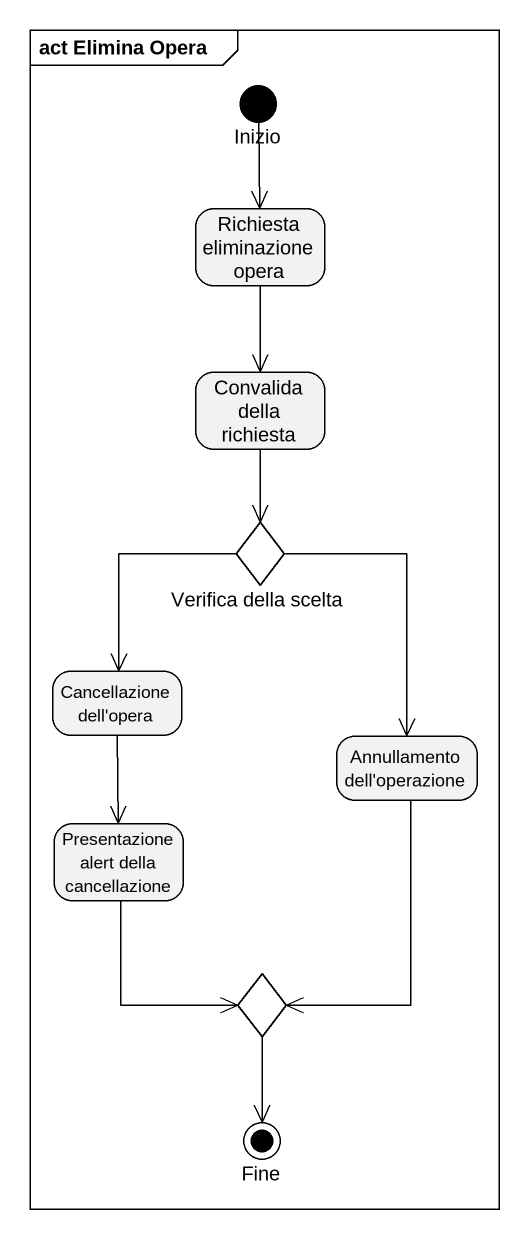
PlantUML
@startuml
mainframe act Elimina Opera
hide empty description
state Inizio <<start>>
state "Richiesta eliminazione opera" as Richiesta_eliminazione_opera
state "Convalida della richiesta" as Convalida_della_richiesta
state "Verifica della scelta" as Verifica_della_scelta <<choice>>
state "Cancellazione dell'opera" as Cancellazione_dell_opera
state "Annullamento dell'operazione" as Annullamento_dell_operazione
state "Presentazione alert della cancellazione" as Presentazione_alert_della
state choice1 <<choice>>
state Fine <<end>>
Inizio --> Richiesta_eliminazione_opera
Richiesta_eliminazione_opera --> Convalida_della_richiesta
Convalida_della_richiesta --> Verifica_della_scelta
Verifica_della_scelta --> Cancellazione_dell_opera
Verifica_della_scelta --> Annullamento_dell_operazione
Cancellazione_dell_opera --> Presentazione_alert_della
Annullamento_dell_operazione --> choice1
Presentazione_alert_della --> choice1
choice1 --> Fine
@enduml
